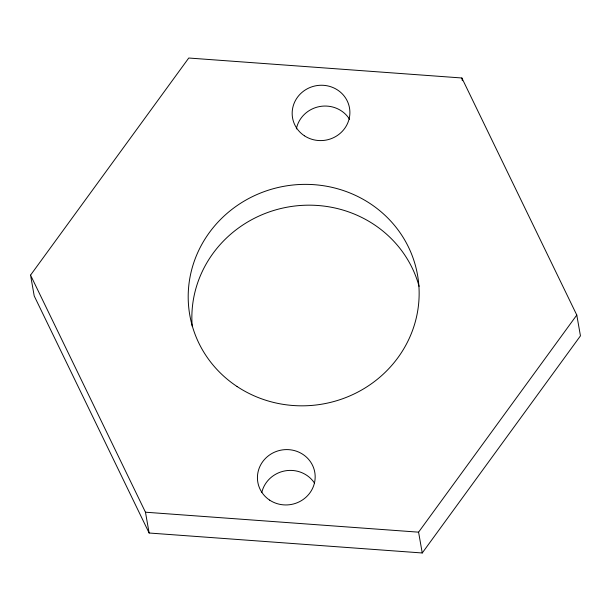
<?xml version="1.0" encoding="UTF-8"?>
<svg xmlns="http://www.w3.org/2000/svg" width="611" height="611" viewBox="0 0 611 611"><rect width="100%" height="100%" fill="white"/><g stroke="black" fill="none" stroke-linecap="round" stroke-linejoin="round"><path stroke-width="0.92" d="M30.55 275.133L188.753 58.022L461.87 77.987L576.784 315.055L580.45 335.867L422.247 552.978L149.13 533.013L34.216 295.945L30.55 275.133L145.464 512.209L149.13 533.013M422.247 552.978L418.581 532.166L576.784 315.055M145.464 512.209L418.581 532.166M461.87 77.987L462.344 80.698M261.814 492.397A28.908 27.64 -10 0 1 285.07 470.875A28.908 27.64 -10 0 1 314.382 482.942M296.343 128.936A28.908 27.64 -10 0 1 319.797 106.52A28.908 27.64 -10 0 1 349.599 119.359M192.205 326.198A115.624 110.576 -10 0 1 288.216 206.992A115.624 110.576 -10 0 1 419.085 286.36M269.65 500.126A28.908 27.64 -10 0 0 315.055 479.375A28.908 27.64 -10 0 0 274.209 452.316A28.908 27.64 -10 0 0 269.65 500.126M304.377 135.772A28.908 27.64 -10 0 0 349.775 115.021A28.908 27.64 -10 0 0 308.937 87.969A28.908 27.64 -10 0 0 304.377 135.772M237.053 386.511A115.624 110.576 -10 0 0 418.665 303.499A115.624 110.576 -10 0 0 255.283 195.276A115.624 110.576 -10 0 0 237.053 386.511"/></g></svg>
